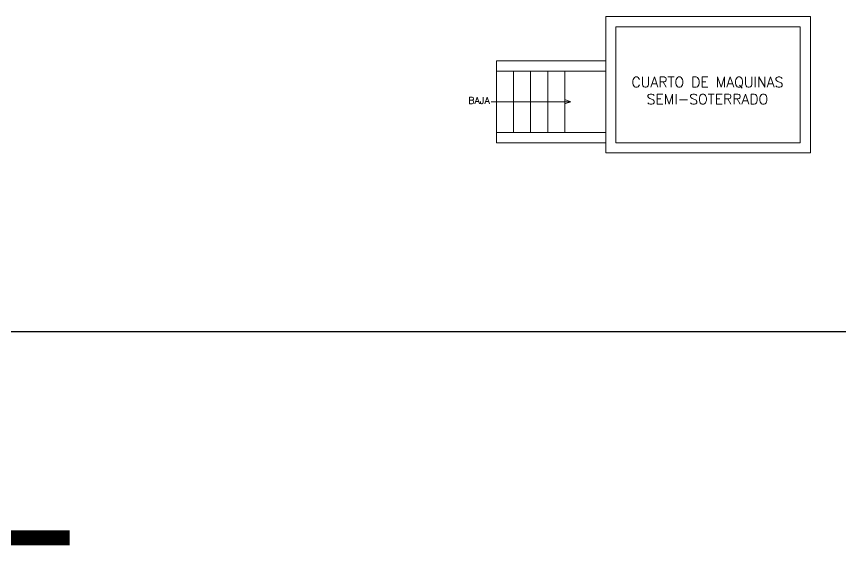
# Model space of a CAD drawing. Header units: metres. Extents: x -232 to 581, y 30 to 789.
# Drawn here: x 102.18 to 114.26, y 647.67 to 655.42 of the extents above; entities that cross this region are included whole.
import ezdxf

# ---------------------------------------------------------------- set-up
doc = ezdxf.new("R2010")
doc.units = ezdxf.units.M
doc.layers.add('_electricos-Leyenda', color=7, linetype='Continuous')
for name, color, linetype, lineweight in [('A-FLOR', 253, 'Continuous', 0), ('baños', 140, 'Continuous', 0), ('textos', 7, 'Continuous', 0)]:
    doc.layers.add(name, color=color, linetype=linetype, lineweight=lineweight)
doc.layers.add('PISO', color=7, linetype='Continuous', lineweight=5, true_color=0xe6e6e6)
doc.styles.get("Standard").update_dxf_attribs({"font": 'arial.ttf'})

# ---------------------------------------------------------------- blocks, each defined once
blk = doc.blocks.new('20.03.2026 LN 09 PRIMER NIVEL ARQ')
at = {"layer": 'A-FLOR', "color": 1}
blk.add_line((5.414, -66.339), (5.414, -65.539), dxfattribs=at)
blk.add_lwpolyline([(9.864, -64.639), (7.164, -64.639), (7.164, -66.339), (9.864, -66.339)], close=True, dxfattribs=at)
at = {"layer": 'PISO', "color": 1}
for p, q in [((5.414, -65.139), (7.014, -65.139)), ((5.414, -65.139), (5.414, -66.339)), ((5.414, -65.289), (7.014, -65.289)), ((5.664, -66.189), (5.664, -65.289)), ((5.914, -66.189), (5.914, -65.289)), ((6.164, -66.189), (6.164, -65.289)), ((6.414, -66.189), (6.414, -65.289)), ((7.014, -66.189), (5.414, -66.189)), ((7.014, -66.339), (5.414, -66.339))]:
    blk.add_line(p, q, dxfattribs=at)
blk.add_lwpolyline([(7.014, -64.489), (10.014, -64.489), (10.014, -66.489), (7.014, -66.489)], close=True, dxfattribs=at)
at = {"layer": 'textos', "color": 1}
for q in [(5.334, -65.739), (6.426, -65.713), (6.426, -65.765)]:
    blk.add_line((6.501, -65.739), q, dxfattribs=at)
at = {"layer": 'baños', "color": 1, "linetype": 'Continuous'}
for tag in ['MATERIAL', 'PRODUCT', 'TRADENAME', 'MODELNUMBER']:
    blk.add_attdef(tag, (-12.061, -62.071), '', height=0.0000254, rotation=359.9999, dxfattribs=at)
at = {"layer": 'textos', "color": 1, "width": 4.62864}
for s, insert, char_height, attachment_point in [('\\pxqc;{\\Fromans|c0;CUARTO DE MAQUINAS\\PSEMI-SOTERRADO}', (10.819, -65.776), 0.15, 9), ('\\pxql;{\\Fromans|c0;BAJA}', (5.002, -65.77), 0.1, 7)]:
    blk.add_mtext(s, dxfattribs=dict(at, insert=insert, char_height=char_height, attachment_point=attachment_point))

msp = doc.modelspace()

# ---------------------------------------------------------------- linework, layer by layer
at = {"layer": '_electricos-Leyenda'}
msp.add_line((23.375, 650.799), (581.349, 650.799), dxfattribs=at)

# ---------------------------------------------------------------- block references
at = {"color": 1}
msp.add_blockref('20.03.2026 LN 09 PRIMER NIVEL ARQ', (103.802, 719.906), dxfattribs=at)

# ---------------------------------------------------------------- texts
at = {"insert": (84.18, 649.666), "char_height": 2, "attachment_point": 1}
msp.add_mtext_dynamic_manual_height_columns('\\pxql;{\\fCentury Gothic|b0|i0|c0|p34;PRIMER NIVEL}', width=50.37692, gutter_width=1, heights=[0], dxfattribs=at)

doc.saveas('drawing.dxf')
